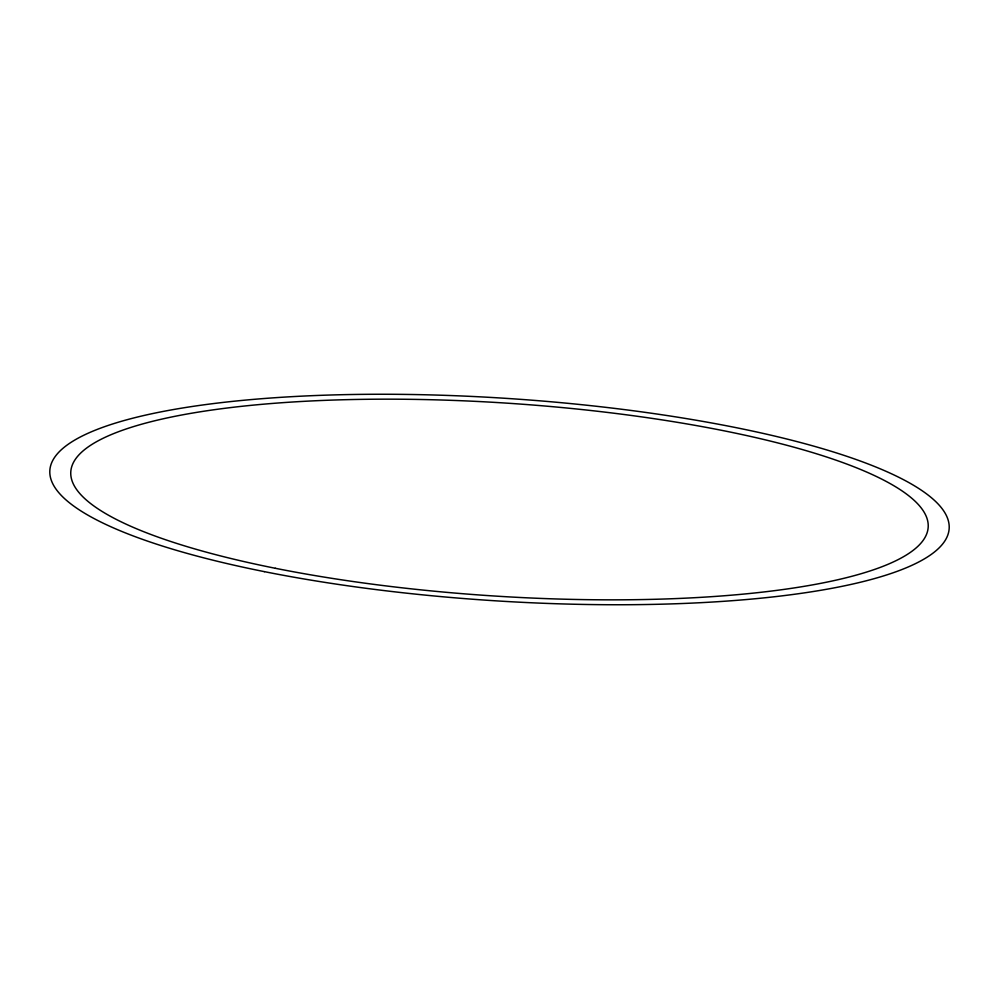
<?xml version="1.0" encoding="UTF-8"?>
<svg xmlns="http://www.w3.org/2000/svg" width="999" height="999" viewBox="0 0 999 999"><rect width="100%" height="100%" fill="white"/><g stroke="black" fill="none" stroke-linecap="round" stroke-linejoin="round"><path stroke-width="1.5" d="M275.337 568.281A429.57 96.628 3.7 0 0 928.071 528.384A429.57 96.628 3.7 0 0 295.092 401.848A429.57 96.628 3.7 0 0 275.337 568.281M264.36 571.64A450.599 101.361 3.7 0 0 949.05 529.795A450.599 101.361 3.7 0 0 285.09 397.065A450.599 101.361 3.7 0 0 264.36 571.64"/></g></svg>
